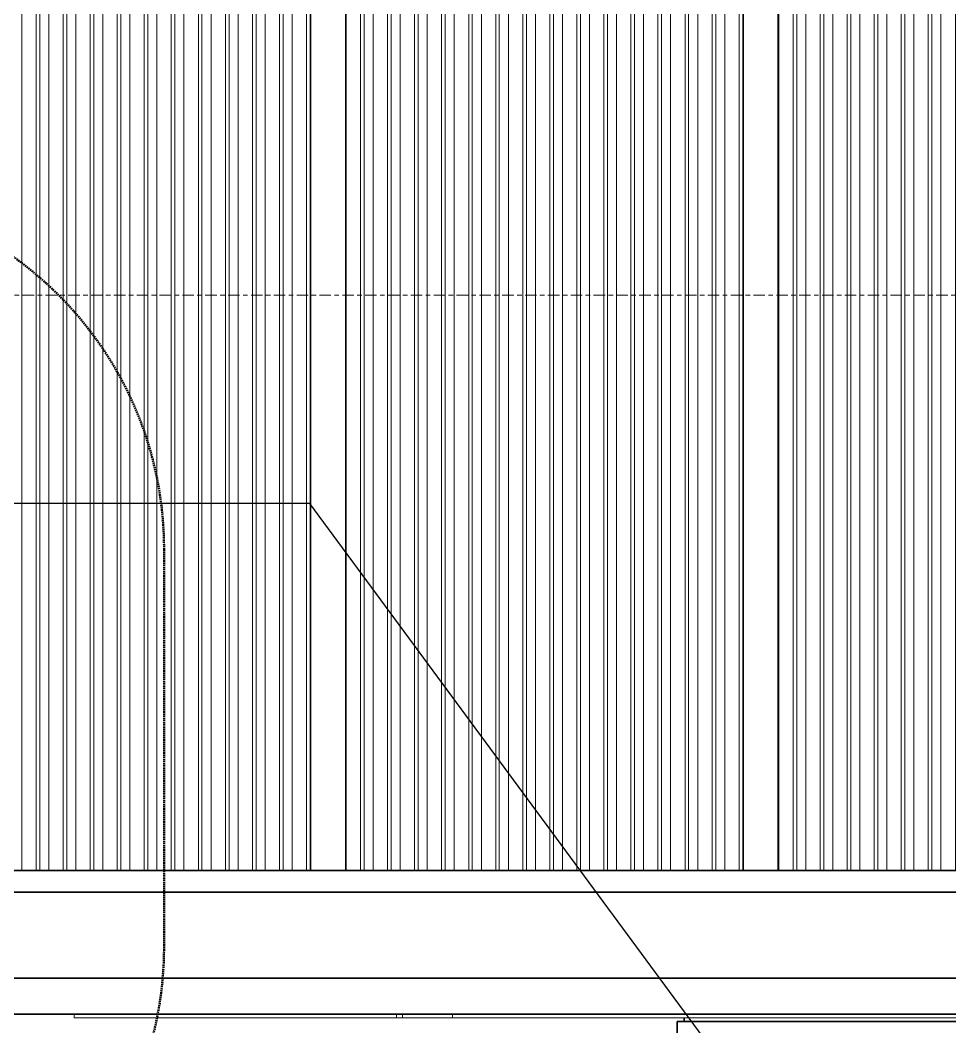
# Model space of a CAD drawing. Header units: millimetres. Extents: x 652554 to 1678317, y -308114 to 170803.
# Drawn here: x 747026 to 748318, y -95399 to -93999 of the extents above; entities that cross this region are included whole.
import ezdxf

# ---------------------------------------------------------------- set-up
doc = ezdxf.new("R2010")
doc.units = ezdxf.units.MM
doc.linetypes.add('Centre', pattern=[31.75, 6.35, -4.7625, 15.875, -4.7625])
doc.linetypes.add('DPA_Hidden 50', pattern=[3, 2, -1])
for name, color, linetype, lineweight in [('A-ANNO-KEYN', 7, 'Continuous', 25), ('A-COLS-E', 7, 'Continuous', 35), ('A-DETL-GENF', 7, 'Continuous', 35), ('A-FLOR-LEVL', 7, 'Continuous', 9), ('A-GENM', 7, 'Continuous', 9), ('A-GLAZ-CURT', 7, 'Continuous', 9), ('A-GLAZ-CWMG', 7, 'Continuous', 35), ('S-BEAM', 7, 'Continuous', 35)]:
    doc.layers.add(name, color=color, linetype=linetype, lineweight=lineweight)

# ---------------------------------------------------------------- blocks, each defined once
blk = doc.blocks.new('PPL-C-AECM-1-PP19-SE-M3-0001_rvt-1-2241-01 ENTRANCE 2 ENLARGED ELEVATION 1')
at = {"layer": 'S-BEAM', "color": 7}
for p, q in [((-632240.6, 105750), (-632540.6, 105750)), ((-632540.6, 105750), (-631517.4, 105750)), ((-632540.6, 105750), (-631517.4, 105750)), ((-632240.6, 105750), (-632540.6, 105750)), ((-632540.6, 105750), (-632240.6, 105750)), ((-632529.4, 105750), (-631393.8, 105750)), ((-632240.8, 105750), (-631467.4, 105750)), ((-632240.6, 105750), (-631517.4, 105750)), ((-632240.6, 105750), (-631517.4, 105750)), ((-632240.6, 105750), (-631467.4, 105750)), ((-632240.6, 105750), (-631467.4, 105750)), ((-632240.6, 105750), (-631467.4, 105750)), ((-632240.6, 105750), (-631467.4, 105750)), ((-632240.6, 105750), (-631467.4, 105750)), ((-632240.6, 105750), (-631467.4, 105750)), ((-632240.6, 105750), (-631467.4, 105750)), ((-632240.6, 105750), (-631467.4, 105750)), ((-632080.2, 105750), (-632224.5, 105750)), ((-632224.5, 105750), (-631467.4, 105750)), ((-632080.2, 105750), (-631467.4, 105750)), ((-631467.4, 105750), (-631067.4, 105750)), ((-631354.7, 105750), (-631393.8, 105750)), ((-631245.9, 105750), (-631354.7, 105750)), ((-631245.9, 105750), (-630258.6, 105750))]:
    blk.add_line(p, q, dxfattribs=at)
blk = doc.blocks.new('DPA_CP_Entrance Louver Grill Vertical Z - Louver Grill Vertical Z-18398311-2241-01 ENTRANCE 2 ENLARGED ELEVATION 1')
at = {"layer": 'A-GLAZ-CURT', "color": 7}
for p, q in [((-632087.4, 108525), (-632087.4, 105750)), ((-632086.4, 108525), (-632086.4, 105750)), ((-632567.4, 105750), (-631997.5, 105750)), ((-631932.5, 105750), (-632533.8, 105750)), ((-632465.5, 105750), (-632508.8, 105750)), ((-632490.5, 105750), (-632465.5, 105750)), ((-632086.4, 105750), (-632087.4, 105750)), ((-632087.4, 105750), (-632022.5, 105750)), ((-632023.2, 105750), (-632086.4, 105750)), ((-631999.2, 105750), (-632023.2, 105750)), ((-632022.5, 105750), (-631997.5, 105750)), ((-631997.5, 105750), (-631999.2, 105750)), ((-631997.5, 105750), (-631932.5, 105750)), ((-631957.5, 105750), (-631914.2, 105750)), ((-631932.5, 105750), (-631957.5, 105750)), ((-631889.2, 105750), (-631932.5, 105750)), ((-631914.2, 105750), (-631889.2, 105750))]:
    blk.add_line(p, q, dxfattribs=at)
blk = doc.blocks.new('DPA_CP_Entrance Louver Grill Vertical Z - Louver Grill Vertical Z-V5-2241-01 ENTRANCE 2 ENLARGED ELEVATION 1')
at = {"layer": 'A-GLAZ-CURT', "color": 7}
for p, q in [((-632038.4, 105750), (-632038.4, 108525)), ((-632037.4, 105750), (-632037.4, 108525)), ((-631486.1, 108525), (-631486.1, 105750)), ((-631485.1, 108525), (-631485.1, 105750)), ((-632037.4, 105750), (-632038.4, 105750)), ((-632038.4, 105750), (-631975.2, 105750)), ((-631972.5, 105750), (-632037.4, 105750)), ((-631975.2, 105750), (-631999.2, 105750)), ((-631999.2, 105750), (-631997.5, 105750)), ((-631997.5, 105750), (-631972.5, 105750)), ((-631932.5, 105750), (-631997.5, 105750)), ((-631997.5, 105750), (-631396.2, 105750)), ((-631932.5, 105750), (-631889.2, 105750)), ((-631907.5, 105750), (-631932.5, 105750)), ((-631331.2, 105750), (-631932.5, 105750)), ((-631864.2, 105750), (-631907.5, 105750)), ((-631889.2, 105750), (-631864.2, 105750)), ((-631485.1, 105750), (-631486.1, 105750)), ((-631486.1, 105750), (-631421.2, 105750)), ((-631421.9, 105750), (-631485.1, 105750)), ((-631397.9, 105750), (-631421.9, 105750)), ((-631421.2, 105750), (-631396.2, 105750)), ((-631396.2, 105750), (-631397.9, 105750)), ((-631396.2, 105750), (-631331.2, 105750)), ((-631356.2, 105750), (-631312.9, 105750)), ((-631331.2, 105750), (-631356.2, 105750)), ((-631288.3, 105750), (-631331.2, 105750)), ((-631312.9, 105750), (-631288.3, 105750))]:
    blk.add_line(p, q, dxfattribs=at)
blk = doc.blocks.new('DPA_CP_Entrance Louver Grill Vertical Z - Louver Grill Vertical Z-V6-2241-01 ENTRANCE 2 ENLARGED ELEVATION 1')
at = {"layer": 'A-GLAZ-CURT', "color": 7}
for p, q in [((-631437.1, 105750), (-631437.1, 108525)), ((-631436.1, 105750), (-631436.1, 108525)), ((-631436.1, 105750), (-631437.1, 105750)), ((-631437.1, 105750), (-631373.9, 105750)), ((-631371.2, 105750), (-631436.1, 105750)), ((-631373.9, 105750), (-631397.9, 105750)), ((-631397.9, 105750), (-631396.2, 105750)), ((-631396.2, 105750), (-631371.2, 105750)), ((-631331.2, 105750), (-631396.2, 105750)), ((-631396.2, 105750), (-630794.9, 105750)), ((-631331.2, 105750), (-631288.3, 105750)), ((-631306.2, 105750), (-631331.2, 105750)), ((-630730, 105750), (-631331.2, 105750)), ((-631262.9, 105750), (-631306.2, 105750)), ((-631287.9, 105750), (-631262.9, 105750))]:
    blk.add_line(p, q, dxfattribs=at)
blk = doc.blocks.new('DPA_CP_Entrance Louver Grill Vertical Z - Louver Grill Vertical Z-V14-2241-01 ENTRANCE 2 ENLARGED ELEVATION 1')
at = {"layer": 'A-GLAZ-CURT', "color": 7}
for p, q in [((-632440.5, 105750), (-632490.5, 105750)), ((-632490.5, 105750), (-632440.5, 105750)), ((-632440.5, 105750), (-632490.5, 105750)), ((-632490.5, 105750), (-632442.5, 105750)), ((-632490.5, 105750), (-631517.4, 105750)), ((-631517.4, 105750), (-632490.5, 105750)), ((-632442.5, 105750), (-632440.5, 105750))]:
    blk.add_line(p, q, dxfattribs=at)
blk = doc.blocks.new('GM_Louver Grill Vertical Z - Z Profile-12047552-2241-01 ENTRANCE 2 ENLARGED ELEVATION 1')
at = {"layer": 'A-GENM', "color": 7}
for p, q in [((-632187.6, 105750), (-632187.6, 108525)), ((-632167.6, 105750), (-632167.6, 108525)), ((-632162.6, 105750), (-632162.6, 108525)), ((-632162.6, 105750), (-632167.6, 105750)), ((-632167.6, 105750), (-632165.9, 105750)), ((-632165.9, 105750), (-632162.7, 105750)), ((-632162.7, 105750), (-632122.6, 105750)), ((-632122.5, 105750), (-632162.6, 105750)), ((-632122.6, 105750), (-632107.7, 105750)), ((-632109.4, 105750), (-632122.5, 105750)), ((-632107.7, 105750), (-632109.4, 105750))]:
    blk.add_line(p, q, dxfattribs=at)
blk = doc.blocks.new('GM_Louver Grill Vertical Z - Z Profile-V26-2241-01 ENTRANCE 2 ENLARGED ELEVATION 1')
at = {"layer": 'A-GENM', "color": 7}
for p, q in [((-631736.7, 105750), (-631736.7, 108525)), ((-631716.7, 105750), (-631716.7, 108525)), ((-631711.7, 105750), (-631711.7, 108525)), ((-631711.7, 105750), (-631716.7, 105750)), ((-631716.7, 105750), (-631715, 105750)), ((-631715, 105750), (-631711.8, 105750)), ((-631711.8, 105750), (-631671.7, 105750)), ((-631671.6, 105750), (-631711.7, 105750)), ((-631671.7, 105750), (-631656.8, 105750)), ((-631658.5, 105750), (-631671.6, 105750)), ((-631656.8, 105750), (-631658.5, 105750))]:
    blk.add_line(p, q, dxfattribs=at)
blk = doc.blocks.new('GM_Louver Grill Vertical Z - Z Profile-V27-2241-01 ENTRANCE 2 ENLARGED ELEVATION 1')
at = {"layer": 'A-GENM', "color": 7}
for p, q in [((-631398.6, 105750), (-631398.6, 108525)), ((-631378.6, 105750), (-631378.6, 108525)), ((-631373.6, 105750), (-631373.6, 108525)), ((-631373.6, 105750), (-631378.6, 105750)), ((-631378.6, 105750), (-631376.8, 105750)), ((-631376.8, 105750), (-631373.6, 105750)), ((-631333.5, 105750), (-631373.6, 105750)), ((-631373.6, 105750), (-631333.6, 105750)), ((-631333.6, 105750), (-631318.6, 105750)), ((-631320.3, 105750), (-631333.5, 105750)), ((-631318.6, 105750), (-631320.3, 105750))]:
    blk.add_line(p, q, dxfattribs=at)
blk = doc.blocks.new('DPA_Rectangular Tuscan Column - Rectangular Tuscan Column-11935156-2241-01 ENTRANCE 2 ENLARGED ELEVATION 1')
at = {"layer": 'A-COLS-E', "color": 7}
for p, q in [((-631567.4, 105550), (-630967.4, 105550)), ((-631467.4, 105550), (-631567.4, 105550)), ((-631567.4, 105540), (-631567.4, 105545)), ((-631567.4, 105545), (-631567.4, 105540)), ((-631017.4, 105550), (-631417.4, 105550)), ((-631577.4, 105540), (-631577.4, 105520)), ((-631577.4, 105520), (-631577.4, 105540)), ((-631577.4, 105540), (-631567.4, 105540)), ((-631160.4, 105540), (-631577.4, 105540)), ((-631567.4, 105540), (-631160.4, 105540))]:
    blk.add_line(p, q, dxfattribs=at)
blk = doc.blocks.new('DPA_Rectangular Tuscan Column - Rectangular Tuscan Column-V42-2241-01 ENTRANCE 2 ENLARGED ELEVATION 1')
at = {"layer": 'A-COLS-E', "color": 7}
for p, q in [((-631567.4, 105550), (-631467.4, 105550)), ((-631467.4, 105550), (-631567.4, 105550)), ((-631567.4, 105540), (-631567.4, 105545)), ((-631567.4, 105545), (-631567.4, 105540)), ((-631577.4, 105540), (-631577.4, 105520)), ((-631577.4, 105520), (-631577.4, 105540)), ((-631577.4, 105540), (-631567.4, 105540)), ((-631567.4, 105540), (-631577.4, 105540))]:
    blk.add_line(p, q, dxfattribs=at)
blk = doc.blocks.new('DPA_Rectangular Tuscan Column - Rectangular Tuscan Column-V123-2241-01 ENTRANCE 2 ENLARGED ELEVATION 1')
at = {"layer": 'A-COLS-E', "color": 7}
for p, q in [((-631567.4, 105550), (-631467.4, 105550)), ((-631517.4, 105550), (-631567.4, 105550)), ((-631567.4, 105540), (-631567.4, 105545)), ((-631567.4, 105545), (-631567.4, 105540)), ((-631577.4, 105540), (-631577.4, 105520)), ((-631577.4, 105520), (-631577.4, 105540)), ((-631577.4, 105540), (-631567.4, 105540)), ((-631567.4, 105540), (-631577.4, 105540))]:
    blk.add_line(p, q, dxfattribs=at)
blk = doc.blocks.new('DPA_Rectangular Tuscan Column - Rectangular Tuscan Column-V124-2241-01 ENTRANCE 2 ENLARGED ELEVATION 1')
at = {"layer": 'A-COLS-E', "color": 7}
for p, q in [((-631567.4, 105550), (-631517.4, 105550)), ((-631517.4, 105550), (-631567.4, 105550)), ((-631567.4, 105540), (-631567.4, 105545)), ((-631567.4, 105545), (-631567.4, 105540)), ((-631577.4, 105540), (-631577.4, 105520)), ((-631577.4, 105520), (-631577.4, 105540)), ((-631577.4, 105540), (-631567.4, 105540)), ((-631567.4, 105540), (-631577.4, 105540))]:
    blk.add_line(p, q, dxfattribs=at)
blk = doc.blocks.new('Rectangular Mullion - Entrance Louver Top-15304691-2241-01 ENTRANCE 2 ENLARGED ELEVATION 1')
at = {"layer": 'A-GLAZ-CWMG', "color": 7}
for p, q in [((-631517.4, 105750), (-632490.5, 105750)), ((-632490.5, 105750), (-631517.4, 105750)), ((-632490.5, 105550), (-631517.4, 105550)), ((-632490.5, 105550), (-631517.4, 105550))]:
    blk.add_line(p, q, dxfattribs=at)
blk = doc.blocks.new('Rectangular Mullion - Entrance Louver Top-12049975-2241-01 ENTRANCE 2 ENLARGED ELEVATION 1')
at = {"layer": 'A-GLAZ-CWMG', "color": 7}
for p, q in [((-631456.8, 105750), (-630855.5, 105750)), ((-630621.7, 105750), (-631223, 105750)), ((-630855.5, 105720), (-631456.8, 105720)), ((-630768.9, 105720), (-631370.2, 105720)), ((-630768.9, 105600), (-631370.2, 105600)), ((-630751.6, 105600), (-631352.9, 105600)), ((-630751.6, 105550), (-631352.9, 105550)), ((-630621.7, 105550), (-631223, 105550))]:
    blk.add_line(p, q, dxfattribs=at)
blk = doc.blocks.new('Rectangular Mullion - Entrance Louver Top-15305098-2241-01 ENTRANCE 2 ENLARGED ELEVATION 1')
at = {"layer": 'A-GLAZ-CWMG', "color": 7}
for p, q in [((-632685.5, 105750), (-632669, 105750)), ((-632685.5, 105750), (-632685.5, 105720)), ((-632567.4, 105750), (-632058.1, 105750)), ((-631824.3, 105750), (-632415.5, 105750)), ((-632669, 105720), (-632685.5, 105720)), ((-631971.5, 105720), (-632567.4, 105720)), ((-632058.1, 105720), (-632567.4, 105720)), ((-631971.5, 105600), (-632567.4, 105600)), ((-632565.5, 105600), (-632565.5, 105550)), ((-631954.2, 105600), (-632565.5, 105600)), ((-631954.2, 105550), (-632565.5, 105550)), ((-631824.3, 105550), (-632415.5, 105550))]:
    blk.add_line(p, q, dxfattribs=at)
blk = doc.blocks.new('Rectangular Mullion - Entrance Louver Top-15305105-2241-01 ENTRANCE 2 ENLARGED ELEVATION 1')
at = {"layer": 'A-GLAZ-CWMG', "color": 7}
for p, q in [((-632567.4, 105750), (-632415.5, 105750)), ((-632565.5, 105600), (-632567.4, 105600)), ((-632565.5, 105550), (-632565.5, 105600)), ((-632415.5, 105550), (-632565.5, 105550))]:
    blk.add_line(p, q, dxfattribs=at)
blk = doc.blocks.new('System Panel - DPA-AR_Metal Ceiling Rectangular Panel-16088605-2241-01 ENTRANCE 2 ENLARGED ELEVATION 1')
at = {"layer": 'A-GLAZ-CURT', "color": 7}
for p, q in [((-632415.5, 105550), (-631517.4, 105550)), ((-631517.4, 105550), (-632415.5, 105550)), ((-632415.5, 105545), (-632415.5, 105550)), ((-632415.5, 105550), (-632415.5, 105545)), ((-632415.5, 105545), (-631567.4, 105545)), ((-631567.4, 105545), (-632415.5, 105545)), ((-630997.4, 105550), (-630967.4, 105550)), ((-630967.4, 105550), (-630997.4, 105550))]:
    blk.add_line(p, q, dxfattribs=at)
blk = doc.blocks.new('System Panel - DPA-AR_Metal Ceiling Rectangular Panel-16088623-2241-01 ENTRANCE 2 ENLARGED ELEVATION 1')
at = {"layer": 'A-GLAZ-CURT', "color": 7}
for p, q in [((-631517.4, 105550), (-632415.5, 105550)), ((-632415.5, 105550), (-631517.4, 105550)), ((-632415.5, 105550), (-632415.5, 105545)), ((-632415.5, 105550), (-632415.5, 105545)), ((-631567.4, 105545), (-632415.5, 105545)), ((-632415.5, 105545), (-631567.4, 105545)), ((-630807.4, 105550), (-630997.4, 105550)), ((-630997.4, 105550), (-630807.4, 105550))]:
    blk.add_line(p, q, dxfattribs=at)
blk = doc.blocks.new('System Panel - DPA-AR_Metal Ceiling Rectangular Panel-16088662-2241-01 ENTRANCE 2 ENLARGED ELEVATION 1')
at = {"layer": 'A-GLAZ-CURT', "color": 7}
for p, q in [((-631517.4, 105550), (-632415.5, 105550)), ((-632415.5, 105550), (-631517.4, 105550)), ((-632415.5, 105550), (-632415.5, 105545)), ((-632415.5, 105550), (-632415.5, 105545)), ((-631567.4, 105545), (-632415.5, 105545)), ((-632415.5, 105545), (-631567.4, 105545)), ((-630807.4, 105550), (-630997.4, 105550)), ((-630997.4, 105550), (-630967.4, 105550)), ((-630967.4, 105550), (-630807.4, 105550))]:
    blk.add_line(p, q, dxfattribs=at)
blk = doc.blocks.new('System Panel - DPA-AR_Metal Ceiling Rectangular Panel-16088639-2241-01 ENTRANCE 2 ENLARGED ELEVATION 1')
at = {"layer": 'A-GLAZ-CURT', "color": 7}
for p, q in [((-631517.4, 105550), (-632415.5, 105550)), ((-632415.5, 105550), (-631517.4, 105550)), ((-632415.5, 105550), (-632415.5, 105545)), ((-632415.5, 105550), (-632415.5, 105545)), ((-631567.4, 105545), (-632415.5, 105545)), ((-632415.5, 105545), (-631567.4, 105545)), ((-630967.4, 105550), (-630997.4, 105550)), ((-630997.4, 105550), (-630967.4, 105550))]:
    blk.add_line(p, q, dxfattribs=at)
blk = doc.blocks.new('System Panel - DPA-AR_Metal Ceiling Rectangular Panel-V151-2241-01 ENTRANCE 2 ENLARGED ELEVATION 1')
at = {"layer": 'A-GLAZ-CURT', "color": 7}
for p, q in [((-631517.4, 105550), (-632415.5, 105550)), ((-632415.5, 105550), (-631467.4, 105550)), ((-632415.5, 105550), (-632415.5, 105545)), ((-632415.5, 105550), (-632415.5, 105545)), ((-631567.4, 105545), (-632415.5, 105545)), ((-632415.5, 105545), (-631567.4, 105545)), ((-631017.4, 105550), (-630967.4, 105550)), ((-630967.4, 105550), (-630997.4, 105550))]:
    blk.add_line(p, q, dxfattribs=at)
blk = doc.blocks.new('System Panel - DPA-AR_Metal Ceiling Rectangular Panel-16088657-2241-01 ENTRANCE 2 ENLARGED ELEVATION 1')
at = {"layer": 'A-GLAZ-CURT', "color": 7}
for p, q in [((-632415.5, 105550), (-631467.4, 105550)), ((-631467.4, 105550), (-632415.5, 105550)), ((-632415.5, 105545), (-632415.5, 105550)), ((-632415.5, 105550), (-632415.5, 105545)), ((-632415.5, 105545), (-631567.4, 105545)), ((-631567.4, 105545), (-632415.5, 105545)), ((-631017.4, 105550), (-630967.4, 105550)), ((-630967.4, 105550), (-631017.4, 105550))]:
    blk.add_line(p, q, dxfattribs=at)
blk = doc.blocks.new('System Panel - DPA-AR_Metal Ceiling Rectangular Panel-16088921-2241-01 ENTRANCE 2 ENLARGED ELEVATION 1')
at = {"layer": 'A-GLAZ-CURT', "color": 7}
for p, q in [((-631467.4, 105550), (-632415.5, 105550)), ((-632415.5, 105550), (-631467.4, 105550)), ((-632415.5, 105550), (-632415.5, 105545)), ((-632415.5, 105550), (-632415.5, 105545)), ((-631567.4, 105545), (-632415.5, 105545)), ((-632415.5, 105545), (-631567.4, 105545)), ((-630967.4, 105550), (-631017.4, 105550)), ((-631017.4, 105550), (-630967.4, 105550))]:
    blk.add_line(p, q, dxfattribs=at)
blk = doc.blocks.new('System Panel - DPA-AR_Metal Ceiling Rectangular Panel-16089128-2241-01 ENTRANCE 2 ENLARGED ELEVATION 1')
at = {"layer": 'A-GLAZ-CURT', "color": 7}
for p, q in [((-631467.4, 105550), (-632415.5, 105550)), ((-632415.5, 105550), (-631967.6, 105550)), ((-632415.5, 105550), (-632415.5, 105545)), ((-632415.5, 105550), (-632415.5, 105545)), ((-631967.6, 105545), (-632415.5, 105545)), ((-632415.5, 105545), (-631567.4, 105545)), ((-631967.6, 105550), (-630967.4, 105550)), ((-631967.6, 105550), (-631967.6, 105545)), ((-631160.4, 105545), (-631967.6, 105545)), ((-630967.4, 105550), (-631017.4, 105550))]:
    blk.add_line(p, q, dxfattribs=at)
blk = doc.blocks.new('System Panel - DPA-AR_Metal Ceiling Rectangular Panel-16089133-2241-01 ENTRANCE 2 ENLARGED ELEVATION 1')
at = {"layer": 'A-GLAZ-CURT', "color": 7}
for p, q in [((-631958.9, 105550), (-631889.7, 105550)), ((-630967.4, 105550), (-631958.9, 105550)), ((-631958.9, 105545), (-631958.9, 105550)), ((-631958.9, 105545), (-631160.4, 105545)), ((-631889.7, 105545), (-631958.9, 105545)), ((-631889.7, 105550), (-630967.4, 105550)), ((-631889.7, 105550), (-631889.7, 105545)), ((-631160.4, 105545), (-631889.7, 105545))]:
    blk.add_line(p, q, dxfattribs=at)
blk = doc.blocks.new('System Panel - DPA-AR_Metal Ceiling Rectangular Panel-16089140-2241-01 ENTRANCE 2 ENLARGED ELEVATION 1')
at = {"layer": 'A-GLAZ-CURT', "color": 7}
for p, q in [((-631101.6, 105550), (-631881, 105550)), ((-631881, 105550), (-630967.4, 105550)), ((-630264.3, 105550), (-631101.6, 105550)), ((-630967.4, 105550), (-630264.3, 105550))]:
    blk.add_line(p, q, dxfattribs=at)
blk = doc.blocks.new('DPA_AN_Callout - DPA_AN_Callout-15610008-2241-01 ENTRANCE 2 ENLARGED ELEVATION 1')
at = {"layer": 'A-DETL-GENF', "color": 7, "linetype": 'DPA_Hidden 50', "lineweight": 50}
blk.add_line((-632290.5, 106196.4), (-632290.5, 105643.9), dxfattribs=at)
for centre, start, end in [((-632790.5, 106196.4), 0, 90), ((-632790.5, 105643.9), 270, 0)]:
    blk.add_arc(centre, 500, start, end, dxfattribs=at)

msp = doc.modelspace()

# ---------------------------------------------------------------- linework, layer by layer
at = {"layer": 'A-ANNO-KEYN', "color": 7}
for p, q in [((747428.6093, -94670.9447), (740211.809, -94670.9447)), ((748174.2809, -95682.2225), (747428.6093, -94670.9447))]:
    msp.add_line(p, q, dxfattribs=at)
at = {"layer": 'A-FLOR-LEVL', "color": 7, "linetype": 'Centre'}
msp.add_line((741176.3131, -94381.019), (762971.0468, -94381.019), dxfattribs=at)

# ---------------------------------------------------------------- block references
at = {"color": 7, "lineweight": 5}
msp.add_blockref('PPL-C-AECM-1-PP19-SE-M3-0001_rvt-1-2241-01 ENTRANCE 2 ENLARGED ELEVATION 1', (1379516.5465, -200931.019), dxfattribs=at)
at = {"layer": 'A-COLS-E', "color": 7}
for name in ['DPA_Rectangular Tuscan Column - Rectangular Tuscan Column-11935156-2241-01 ENTRANCE 2 ENLARGED ELEVATION 1', 'DPA_Rectangular Tuscan Column - Rectangular Tuscan Column-V42-2241-01 ENTRANCE 2 ENLARGED ELEVATION 1', 'DPA_Rectangular Tuscan Column - Rectangular Tuscan Column-V42-2241-01 ENTRANCE 2 ENLARGED ELEVATION 1', 'DPA_Rectangular Tuscan Column - Rectangular Tuscan Column-V42-2241-01 ENTRANCE 2 ENLARGED ELEVATION 1', 'DPA_Rectangular Tuscan Column - Rectangular Tuscan Column-V123-2241-01 ENTRANCE 2 ENLARGED ELEVATION 1', 'DPA_Rectangular Tuscan Column - Rectangular Tuscan Column-V124-2241-01 ENTRANCE 2 ENLARGED ELEVATION 1']:
    msp.add_blockref(name, (1379516.5465, -200931.019), dxfattribs=at)
at = {"layer": 'A-DETL-GENF', "color": 7}
msp.add_blockref('DPA_AN_Callout - DPA_AN_Callout-15610008-2241-01 ENTRANCE 2 ENLARGED ELEVATION 1', (1379516.5465, -200931.019), dxfattribs=at)
at = {"layer": 'A-GENM', "color": 7}
for name, p in [('GM_Louver Grill Vertical Z - Z Profile-12047552-2241-01 ENTRANCE 2 ENLARGED ELEVATION 1', (1379140.624, -200931.019)), ('GM_Louver Grill Vertical Z - Z Profile-12047552-2241-01 ENTRANCE 2 ENLARGED ELEVATION 1', (1379178.2163, -200931.019)), ('GM_Louver Grill Vertical Z - Z Profile-12047552-2241-01 ENTRANCE 2 ENLARGED ELEVATION 1', (1379215.8085, -200931.019)), ('GM_Louver Grill Vertical Z - Z Profile-12047552-2241-01 ENTRANCE 2 ENLARGED ELEVATION 1', (1379253.4008, -200931.019)), ('GM_Louver Grill Vertical Z - Z Profile-12047552-2241-01 ENTRANCE 2 ENLARGED ELEVATION 1', (1379290.993, -200931.019)), ('GM_Louver Grill Vertical Z - Z Profile-12047552-2241-01 ENTRANCE 2 ENLARGED ELEVATION 1', (1379328.5852, -200931.019)), ('GM_Louver Grill Vertical Z - Z Profile-12047552-2241-01 ENTRANCE 2 ENLARGED ELEVATION 1', (1379366.1775, -200931.019)), ('GM_Louver Grill Vertical Z - Z Profile-12047552-2241-01 ENTRANCE 2 ENLARGED ELEVATION 1', (1379403.7697, -200931.019)), ('GM_Louver Grill Vertical Z - Z Profile-12047552-2241-01 ENTRANCE 2 ENLARGED ELEVATION 1', (1379441.362, -200931.019)), ('GM_Louver Grill Vertical Z - Z Profile-12047552-2241-01 ENTRANCE 2 ENLARGED ELEVATION 1', (1379478.9542, -200931.019)), ('GM_Louver Grill Vertical Z - Z Profile-12047552-2241-01 ENTRANCE 2 ENLARGED ELEVATION 1', (1379516.5465, -200931.019)), ('GM_Louver Grill Vertical Z - Z Profile-12047552-2241-01 ENTRANCE 2 ENLARGED ELEVATION 1', (1379554.1387, -200931.019)), ('GM_Louver Grill Vertical Z - Z Profile-12047552-2241-01 ENTRANCE 2 ENLARGED ELEVATION 1', (1379591.7309, -200931.019)), ('GM_Louver Grill Vertical Z - Z Profile-12047552-2241-01 ENTRANCE 2 ENLARGED ELEVATION 1', (1379666.7308, -200931.019)), ('GM_Louver Grill Vertical Z - Z Profile-12047552-2241-01 ENTRANCE 2 ENLARGED ELEVATION 1', (1379704.3231, -200931.019)), ('GM_Louver Grill Vertical Z - Z Profile-12047552-2241-01 ENTRANCE 2 ENLARGED ELEVATION 1', (1379741.9153, -200931.019)), ('GM_Louver Grill Vertical Z - Z Profile-12047552-2241-01 ENTRANCE 2 ENLARGED ELEVATION 1', (1379779.5076, -200931.019)), ('GM_Louver Grill Vertical Z - Z Profile-12047552-2241-01 ENTRANCE 2 ENLARGED ELEVATION 1', (1379817.0998, -200931.019)), ('GM_Louver Grill Vertical Z - Z Profile-12047552-2241-01 ENTRANCE 2 ENLARGED ELEVATION 1', (1379854.6921, -200931.019)), ('GM_Louver Grill Vertical Z - Z Profile-12047552-2241-01 ENTRANCE 2 ENLARGED ELEVATION 1', (1379892.2843, -200931.019)), ('GM_Louver Grill Vertical Z - Z Profile-12047552-2241-01 ENTRANCE 2 ENLARGED ELEVATION 1', (1379929.8765, -200931.019)), ('GM_Louver Grill Vertical Z - Z Profile-V26-2241-01 ENTRANCE 2 ENLARGED ELEVATION 1', (1379516.5465, -200931.019)), ('GM_Louver Grill Vertical Z - Z Profile-12047552-2241-01 ENTRANCE 2 ENLARGED ELEVATION 1', (1380005.061, -200931.019)), ('GM_Louver Grill Vertical Z - Z Profile-12047552-2241-01 ENTRANCE 2 ENLARGED ELEVATION 1', (1380042.6533, -200931.019)), ('GM_Louver Grill Vertical Z - Z Profile-12047552-2241-01 ENTRANCE 2 ENLARGED ELEVATION 1', (1380080.2455, -200931.019)), ('GM_Louver Grill Vertical Z - Z Profile-12047552-2241-01 ENTRANCE 2 ENLARGED ELEVATION 1', (1380117.8378, -200931.019)), ('GM_Louver Grill Vertical Z - Z Profile-12047552-2241-01 ENTRANCE 2 ENLARGED ELEVATION 1', (1380155.43, -200931.019)), ('GM_Louver Grill Vertical Z - Z Profile-12047552-2241-01 ENTRANCE 2 ENLARGED ELEVATION 1', (1380193.0222, -200931.019)), ('GM_Louver Grill Vertical Z - Z Profile-12047552-2241-01 ENTRANCE 2 ENLARGED ELEVATION 1', (1380268.0221, -200931.019)), ('GM_Louver Grill Vertical Z - Z Profile-V27-2241-01 ENTRANCE 2 ENLARGED ELEVATION 1', (1379516.5465, -200931.019)), ('GM_Louver Grill Vertical Z - Z Profile-12047552-2241-01 ENTRANCE 2 ENLARGED ELEVATION 1', (1380343.2066, -200931.019)), ('GM_Louver Grill Vertical Z - Z Profile-12047552-2241-01 ENTRANCE 2 ENLARGED ELEVATION 1', (1380380.7989, -200931.019)), ('GM_Louver Grill Vertical Z - Z Profile-12047552-2241-01 ENTRANCE 2 ENLARGED ELEVATION 1', (1380418.3911, -200931.019)), ('GM_Louver Grill Vertical Z - Z Profile-12047552-2241-01 ENTRANCE 2 ENLARGED ELEVATION 1', (1380455.9834, -200931.019)), ('GM_Louver Grill Vertical Z - Z Profile-12047552-2241-01 ENTRANCE 2 ENLARGED ELEVATION 1', (1380493.5756, -200931.019))]:
    msp.add_blockref(name, p, dxfattribs=at)
at = {"layer": 'A-GLAZ-CURT', "color": 7}
for name in ['DPA_CP_Entrance Louver Grill Vertical Z - Louver Grill Vertical Z-18398311-2241-01 ENTRANCE 2 ENLARGED ELEVATION 1', 'DPA_CP_Entrance Louver Grill Vertical Z - Louver Grill Vertical Z-V14-2241-01 ENTRANCE 2 ENLARGED ELEVATION 1', 'DPA_CP_Entrance Louver Grill Vertical Z - Louver Grill Vertical Z-V5-2241-01 ENTRANCE 2 ENLARGED ELEVATION 1', 'DPA_CP_Entrance Louver Grill Vertical Z - Louver Grill Vertical Z-V6-2241-01 ENTRANCE 2 ENLARGED ELEVATION 1', 'System Panel - DPA-AR_Metal Ceiling Rectangular Panel-16088605-2241-01 ENTRANCE 2 ENLARGED ELEVATION 1', 'System Panel - DPA-AR_Metal Ceiling Rectangular Panel-16088605-2241-01 ENTRANCE 2 ENLARGED ELEVATION 1', 'System Panel - DPA-AR_Metal Ceiling Rectangular Panel-16088605-2241-01 ENTRANCE 2 ENLARGED ELEVATION 1', 'System Panel - DPA-AR_Metal Ceiling Rectangular Panel-16088657-2241-01 ENTRANCE 2 ENLARGED ELEVATION 1', 'System Panel - DPA-AR_Metal Ceiling Rectangular Panel-16088657-2241-01 ENTRANCE 2 ENLARGED ELEVATION 1', 'System Panel - DPA-AR_Metal Ceiling Rectangular Panel-16088657-2241-01 ENTRANCE 2 ENLARGED ELEVATION 1', 'System Panel - DPA-AR_Metal Ceiling Rectangular Panel-16088657-2241-01 ENTRANCE 2 ENLARGED ELEVATION 1', 'System Panel - DPA-AR_Metal Ceiling Rectangular Panel-16088657-2241-01 ENTRANCE 2 ENLARGED ELEVATION 1', 'System Panel - DPA-AR_Metal Ceiling Rectangular Panel-16088657-2241-01 ENTRANCE 2 ENLARGED ELEVATION 1', 'System Panel - DPA-AR_Metal Ceiling Rectangular Panel-16088657-2241-01 ENTRANCE 2 ENLARGED ELEVATION 1', 'System Panel - DPA-AR_Metal Ceiling Rectangular Panel-16088657-2241-01 ENTRANCE 2 ENLARGED ELEVATION 1', 'System Panel - DPA-AR_Metal Ceiling Rectangular Panel-16088623-2241-01 ENTRANCE 2 ENLARGED ELEVATION 1', 'System Panel - DPA-AR_Metal Ceiling Rectangular Panel-16088662-2241-01 ENTRANCE 2 ENLARGED ELEVATION 1', 'System Panel - DPA-AR_Metal Ceiling Rectangular Panel-16088639-2241-01 ENTRANCE 2 ENLARGED ELEVATION 1', 'System Panel - DPA-AR_Metal Ceiling Rectangular Panel-V151-2241-01 ENTRANCE 2 ENLARGED ELEVATION 1', 'System Panel - DPA-AR_Metal Ceiling Rectangular Panel-16088921-2241-01 ENTRANCE 2 ENLARGED ELEVATION 1', 'System Panel - DPA-AR_Metal Ceiling Rectangular Panel-16088921-2241-01 ENTRANCE 2 ENLARGED ELEVATION 1', 'System Panel - DPA-AR_Metal Ceiling Rectangular Panel-16088921-2241-01 ENTRANCE 2 ENLARGED ELEVATION 1', 'System Panel - DPA-AR_Metal Ceiling Rectangular Panel-16089128-2241-01 ENTRANCE 2 ENLARGED ELEVATION 1', 'System Panel - DPA-AR_Metal Ceiling Rectangular Panel-16088921-2241-01 ENTRANCE 2 ENLARGED ELEVATION 1', 'System Panel - DPA-AR_Metal Ceiling Rectangular Panel-16088921-2241-01 ENTRANCE 2 ENLARGED ELEVATION 1', 'System Panel - DPA-AR_Metal Ceiling Rectangular Panel-16088921-2241-01 ENTRANCE 2 ENLARGED ELEVATION 1', 'System Panel - DPA-AR_Metal Ceiling Rectangular Panel-16088921-2241-01 ENTRANCE 2 ENLARGED ELEVATION 1', 'System Panel - DPA-AR_Metal Ceiling Rectangular Panel-16089133-2241-01 ENTRANCE 2 ENLARGED ELEVATION 1', 'System Panel - DPA-AR_Metal Ceiling Rectangular Panel-16089140-2241-01 ENTRANCE 2 ENLARGED ELEVATION 1']:
    msp.add_blockref(name, (1379516.5465, -200931.019), dxfattribs=at)
at = {"layer": 'A-GLAZ-CWMG', "color": 7}
for name, p in [('Rectangular Mullion - Entrance Louver Top-15305098-2241-01 ENTRANCE 2 ENLARGED ELEVATION 1', (1379516.5465, -200931.019)), ('Rectangular Mullion - Entrance Louver Top-15305105-2241-01 ENTRANCE 2 ENLARGED ELEVATION 1', (1379516.5465, -200931.019)), ('Rectangular Mullion - Entrance Louver Top-15304691-2241-01 ENTRANCE 2 ENLARGED ELEVATION 1', (1379516.5465, -200931.019)), ('Rectangular Mullion - Entrance Louver Top-12049975-2241-01 ENTRANCE 2 ENLARGED ELEVATION 1', (1378915.2552, -200931.019)), ('Rectangular Mullion - Entrance Louver Top-12049975-2241-01 ENTRANCE 2 ENLARGED ELEVATION 1', (1379516.5465, -200931.019))]:
    msp.add_blockref(name, p, dxfattribs=at)

doc.saveas('drawing.dxf')
